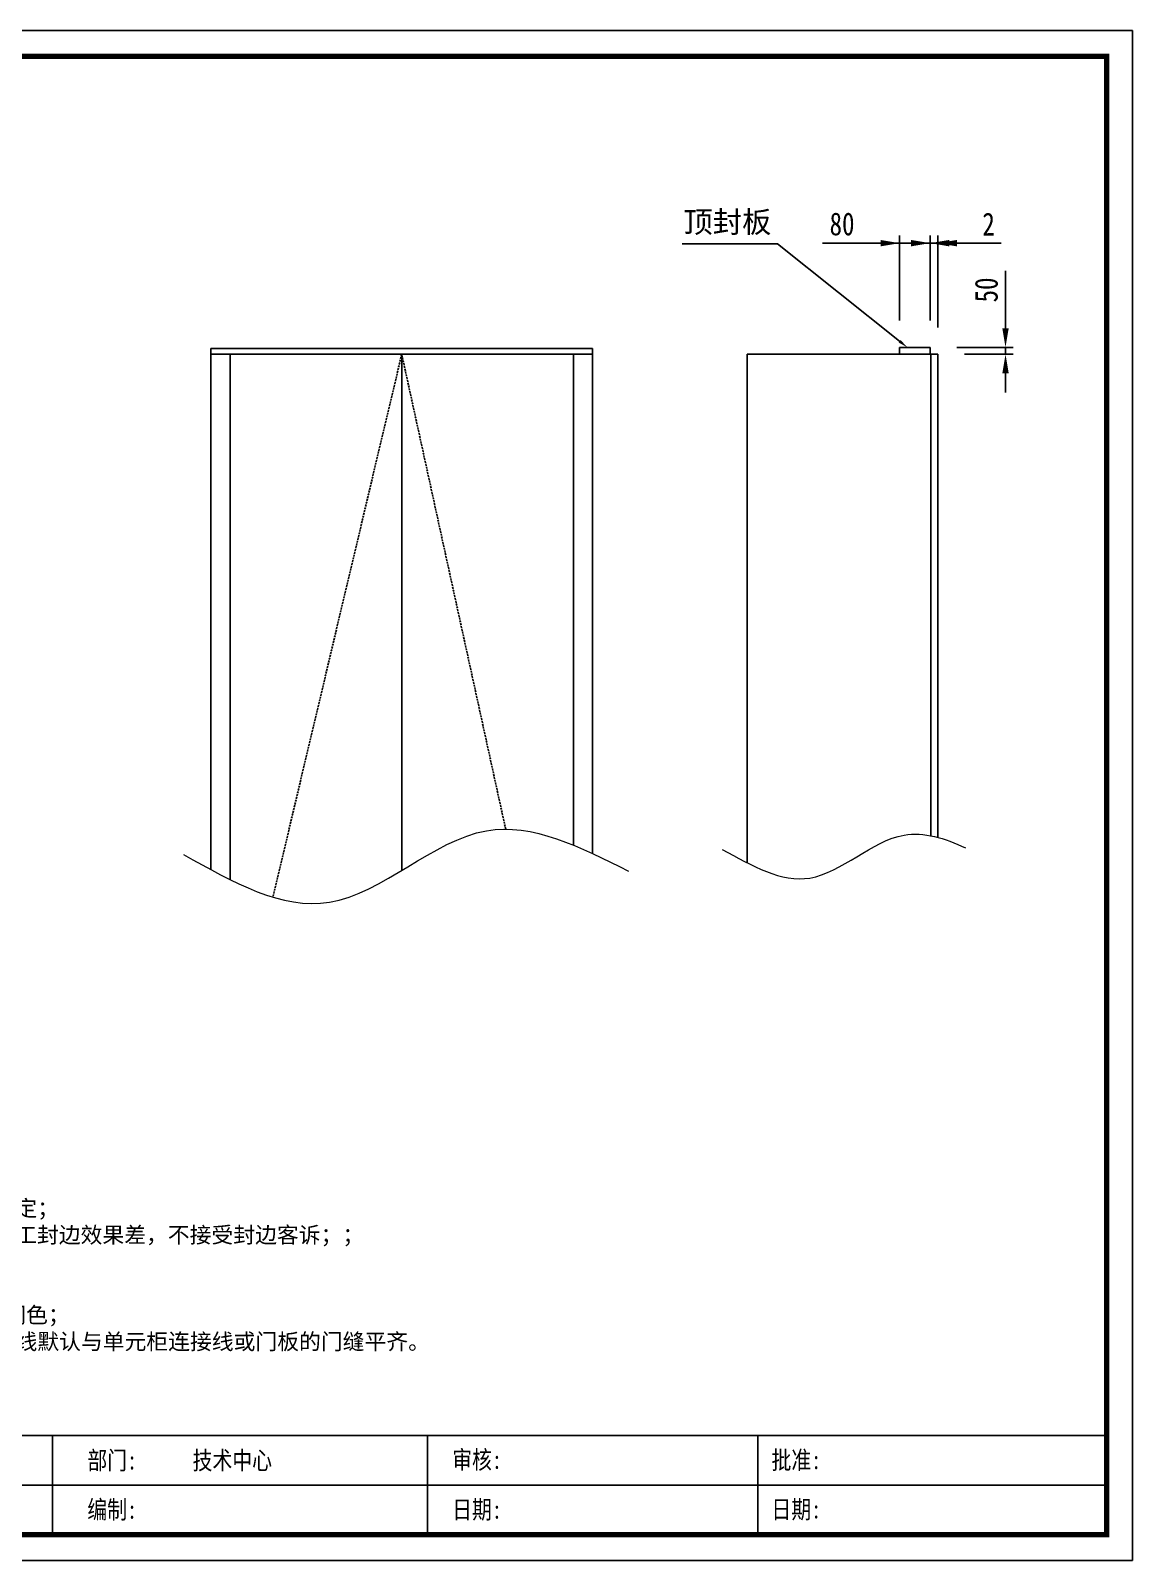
# Model space of a CAD drawing. Header units: millimetres. Extents: x 0 to 1097966, y -63096 to 223085.
# Drawn here: x 338830.4 to 339119.2, y -62682.3 to -62281.4 of the extents above; entities that cross this region are included whole.
import ezdxf
from ezdxf import colors
from ezdxf.entities.mleader import LeaderData, LeaderLine
from ezdxf.math import Vec2, Vec3

# ---------------------------------------------------------------- set-up
doc = ezdxf.new("R2010")
doc.units = ezdxf.units.MM
doc.linetypes.add('DASHED', pattern=[0.75, 0.5, -0.25])
doc.layers.add('DZ-文字说明', color=1, linetype='Continuous')
doc.styles.add('DZ-宋体2.5', font='', dxfattribs={"width": 0.8, "height": 2.5})
doc.styles.get("Standard").update_dxf_attribs({"font": 'arial.ttf'})
doc.styles.add('TEXT', font='', dxfattribs={"width": 0.8})
doc.styles.add('宋体', font='')
doc.styles.get('DZ-宋体2.5').set_extended_font_data('SimSun')
doc.styles.get('TEXT').set_extended_font_data('SimSun')
doc.styles.get('宋体').set_extended_font_data('SimSun')
doc.dimstyles.new('副本 (2) (2) ISO-25', dxfattribs={"dimtxt": 18, "dimasz": 13, "dimexe": 6, "dimexo": 12, "dimgap": 6, "dimtad": 1, "dimtxsty": 'TEXT', "dimcen": 2.5, "dimclrd": 5, "dimclre": 5, "dimclrt": 5, "dimadec": 0, "dimazin": 0, "dimtfac": 1, "dimtmove": 0, "dimatfit": 3, "dimldrblk": 'BOXFILLED', "dimfxl": 1.25, "dimarcsym": 0})

# ---------------------------------------------------------------- blocks, each defined once
blk = doc.blocks.new('*D1005')
at = {"color": 5, "lineweight": -2, "transparency": 16777216}
for p, q in [((339085.95, -62359.4), (339085.95, -62344.32)), ((339073.2, -62364.4), (339087.95, -62364.4)), ((339075.2, -62366.2), (339087.95, -62366.2)), ((339085.95, -62366.2), (339085.95, -62364.4)), ((339085.95, -62371.2), (339085.95, -62376.2))]:
    blk.add_line(p, q, dxfattribs=at)
at = {"color": 5, "transparency": 16777216}
for points in [[(339085.12, -62359.4), (339086.79, -62359.4), (339085.95, -62364.4)], [(339085.12, -62371.2), (339086.79, -62371.2), (339085.95, -62366.2)]]:
    blk.add_solid(points, dxfattribs=at)
at = {"layer": 'Defpoints', "color": 0, "transparency": 16777216}
for p in [(339066.2, -62364.4), (339068.2, -62366.2), (339085.95, -62364.4)]:
    blk.add_point(p, dxfattribs=at)
at = {"color": 5, "transparency": 16777216, "insert": (339080.95, -62349.36), "char_height": 6, "attachment_point": 5, "rotation": 90, "style": 'TEXT', "bg_fill": 3, "box_fill_scale": 1.1, "bg_fill_color": 256, "bg_fill_true_color": 13158600, "bg_fill_transparency": 0}
blk.add_mtext('50', dxfattribs=at)
blk = doc.blocks.new('_BoxFilled')
at = {"color": 0, "linetype": 'ByBlock', "lineweight": -2}
blk.add_line((-0.5, 0), (-1, 0), dxfattribs=at)
at = {"color": 0, "linetype": 'ByBlock'}
blk.add_solid([(-0.5, 0.5), (0.5, 0.5), (-0.5, -0.5), (0.5, -0.5)], dxfattribs=at)
blk = doc.blocks.new('*D1006')
at = {"color": 5, "lineweight": -2, "transparency": 16777216}
for p, q in [((339058.2, -62357.4), (339058.2, -62335.09)), ((339066.2, -62357.4), (339066.2, -62335.09)), ((339053.2, -62337.09), (339038.01, -62337.09)), ((339066.2, -62337.09), (339058.2, -62337.09)), ((339071.2, -62337.09), (339076.2, -62337.09))]:
    blk.add_line(p, q, dxfattribs=at)
at = {"color": 5, "transparency": 16777216}
for points in [[(339053.2, -62336.26), (339053.2, -62337.93), (339058.2, -62337.09)], [(339071.2, -62336.26), (339071.2, -62337.93), (339066.2, -62337.09)]]:
    blk.add_solid(points, dxfattribs=at)
at = {"layer": 'Defpoints', "color": 0, "transparency": 16777216}
for p in [(339058.2, -62337.09), (339058.2, -62364.4), (339066.2, -62364.4)]:
    blk.add_point(p, dxfattribs=at)
at = {"color": 5, "transparency": 16777216, "insert": (339043.1, -62332.09), "char_height": 6, "attachment_point": 5, "style": 'TEXT', "bg_fill": 3, "box_fill_scale": 1.1, "bg_fill_color": 256, "bg_fill_true_color": 13158600, "bg_fill_transparency": 0}
blk.add_mtext('80', dxfattribs=at)
blk = doc.blocks.new('*D1007')
at = {"color": 5, "lineweight": -2, "transparency": 16777216}
for p, q in [((339066.2, -62357.4), (339066.2, -62335.09)), ((339068.2, -62359.2), (339068.2, -62335.09)), ((339061.2, -62337.09), (339056.2, -62337.09)), ((339066.2, -62337.09), (339068.2, -62337.09)), ((339073.2, -62337.09), (339084.84, -62337.09))]:
    blk.add_line(p, q, dxfattribs=at)
at = {"color": 5, "transparency": 16777216}
for points in [[(339061.2, -62336.26), (339061.2, -62337.93), (339066.2, -62337.09)], [(339073.2, -62336.26), (339073.2, -62337.93), (339068.2, -62337.09)]]:
    blk.add_solid(points, dxfattribs=at)
at = {"layer": 'Defpoints', "color": 0, "transparency": 16777216}
for p in [(339068.2, -62337.09), (339066.2, -62364.4), (339068.2, -62366.2)]:
    blk.add_point(p, dxfattribs=at)
at = {"color": 5, "transparency": 16777216, "insert": (339081.52, -62332.09), "char_height": 6, "attachment_point": 5, "style": 'TEXT', "bg_fill": 3, "box_fill_scale": 1.1, "bg_fill_color": 256, "bg_fill_true_color": 13158600, "bg_fill_transparency": 0}
blk.add_mtext('2', dxfattribs=at)

msp = doc.modelspace()

# ---------------------------------------------------------------- linework, layer by layer
for p, q in [((338877.675, -62364.699), (338877.675, -62366.199)), ((338877.675, -62364.699), (338977.675, -62364.699)), ((338877.675, -62366.199), (338977.675, -62366.199)), ((338877.675, -62366.199), (338882.675, -62366.199)), ((338972.675, -62366.199), (338977.675, -62366.199)), ((338977.675, -62364.699), (338977.675, -62366.199)), ((339058.198, -62364.399), (339066.198, -62364.399)), ((339058.198, -62366.199), (339058.198, -62364.399)), ((339058.198, -62366.199), (339066.198, -62366.199)), ((339066.198, -62364.399), (339066.198, -62366.199))]:
    msp.add_line(p, q)
at = {"color": 251, "true_color": 0x636466}
for p, q in [((338877.675, -62366.199), (338877.675, -62501.305)), ((338882.675, -62366.199), (338882.675, -62503.895)), ((338927.675, -62366.199), (338927.675, -62501.493)), ((338972.675, -62366.199), (338972.675, -62494.873)), ((338977.675, -62366.199), (338977.675, -62497.067)), ((339018.198, -62366.199), (339018.198, -62499.499)), ((339018.198, -62366.199), (339068.198, -62366.199)), ((339066.398, -62366.199), (339066.398, -62492.412)), ((339068.198, -62366.199), (339068.198, -62492.835))]:
    msp.add_line(p, q, dxfattribs=at)
at = {"color": 251, "linetype": 'DASHED', "true_color": 0x636466}
for p, q in [((338927.675, -62366.199), (338893.912, -62508.486)), ((338954.923, -62490.675), (338927.675, -62366.199))]:
    msp.add_line(p, q, dxfattribs=at)
msp.add_lwpolyline([(338552.218, -62682.333), (339119.218, -62682.333), (339119.218, -62281.383), (338552.218, -62281.383)], close=True)
at = {"const_width": 1.35}
msp.add_lwpolyline([(338558.968, -62675.583), (339112.468, -62675.583), (339112.468, -62288.133), (338558.968, -62288.133)], close=True, dxfattribs=at)
at = {"color": 251, "lineweight": 13, "true_color": 0x636466}
msp.add_spline([(338870.501, -62497.326), (338908.704, -62509.846), (338949.934, -62491.08), (338987.083, -62501.687)], degree=3, dxfattribs=at)
msp.add_open_spline([(339011.716, -62495.97), (339019.466, -62500.329), (339035.95, -62509.602), (339055.86, -62488.473), (339070.005, -62493.07), (339075.465, -62495.559)], degree=3, knots=[0, 0, 0, 0, 40.2019111, 85.5025586, 113.5472394, 113.5472394, 113.5472394, 113.5472394], dxfattribs=at)
at = {"layer": 'DZ-文字说明', "color": 7}
for p, q in [((338836.083, -62675.583), (338836.083, -62649.605)), ((338934.469, -62675.583), (338934.469, -62649.605)), ((339021.049, -62675.583), (339021.049, -62649.605)), ((338648.299, -62662.594), (339112.468, -62662.594))]:
    msp.add_line(p, q, dxfattribs=at)
msp.add_lwpolyline([(338558.968, -62649.605), (339112.468, -62649.605), (339112.468, -62675.583), (338558.968, -62675.583)], close=True, dxfattribs=at)

# ---------------------------------------------------------------- texts
at = {"style": 'DZ-宋体2.5', "width": 0.8}
for s, p in [('部门:', (338845.26, -62658.499)), ('审核:', (338940.904, -62658.34)), ('批准:', (339024.6, -62658.42)), ('编制:', (338845.26, -62671.396)), ('日期:', (338940.904, -62671.401)), ('日期:', (339024.6, -62671.344))]:
    msp.add_text(s, height=4.7732, dxfattribs=at).set_placement(p)
at = {"color": 252, "true_color": 0x939598, "insert": (339001.517, -62331.845), "char_height": 5.6345, "width": 42.1232, "attachment_point": 4, "style": '宋体'}
msp.add_mtext('顶封板', dxfattribs=at)
at = {"insert": (338577.684, -62600.821), "char_height": 4.19232, "width": 369.85571, "attachment_point": 4, "style": '宋体'}
msp.add_mtext('\\P工艺标准：{\\H1.41352x; }\\P1、平柜顶封板外见光面与柜体顶板正面平齐或内缩1～2mm均可，从柜体侧板由下往上打自攻螺丝固定；\\P2、顶封位常规预留默认值多为20mm、50mm两种规格，小于50mm的其他宽度为非标宽度，非标宽度手工封边效果差，不接受封边客诉；；\\P3、顶封板花色可选择与门板同色或与柜体同色：\\P   预留高度20mm的顶封板，，用厚度18mm单板平放安装；\\P   预留高度50mm的顶封板，背面需有辅助板，相互间用三合一连接成L形，辅助板宽度60mm与柜体同色；{\\H1.45383x; }\\P4、其他非标高度需在图纸上标注，宽度与整柜（含收口）一致，宽度方向尺寸如超出板幅时，接驳线默认与单元柜连接线或门板的门缝平齐。', dxfattribs=at)
at = {"color": 2, "style": 'DZ-宋体2.5', "width": 0.8}
msp.add_attdef('技术中心', (338872.834, -62658.499), '', height=4.773, dxfattribs=at)

# ---------------------------------------------------------------- next in the draw order: dimensions: what is measured, and where the dimension line sits
dim = msp.add_linear_dim(base=(339085.953, -62364.399), p1=(339068.198, -62366.199), p2=(339066.198, -62364.399), angle=90, text='50', dimstyle='副本 (2) (2) ISO-25', override={"dimtxt": 6, "dimasz": 5, "dimexe": 2, "dimexo": 7, "dimgap": 2, "dimfxl": 90, "dimfxlon": 1, "dimtfill": 1, "dimarcsym": 1})
dim.commit()
dim.dimension.update_dxf_attribs({"geometry": '*D1005', "text_midpoint": (339080.953, -62349.359)})

# ---------------------------------------------------------------- next in the draw order: dimensions: what is measured, and where the dimension line sits
dim = msp.add_linear_dim(base=(339058.198, -62337.094), p1=(339066.198, -62364.399), p2=(339058.198, -62364.399), text='80', dimstyle='副本 (2) (2) ISO-25', override={"dimtxt": 6, "dimasz": 5, "dimexe": 2, "dimexo": 7, "dimgap": 2, "dimfxl": 90, "dimfxlon": 1, "dimtfill": 1, "dimarcsym": 1})
dim.commit()
dim.dimension.update_dxf_attribs({"geometry": '*D1006', "text_midpoint": (339043.104, -62332.094)})

# ---------------------------------------------------------------- next in the draw order: leaders
at = {"color": 251, "true_color": 0x636466}
ml = msp.add_multileader_mtext('Standard', dxfattribs=at)
ml.set_content('', color=(99, 100, 102))
ml.set_leader_properties()
ml.build(insert=Vec2(0, 0))
ml.multileader.update_dxf_attribs({"arrow_head_size": 2.56})
ctx = ml.context
ctx.base_point, ctx.char_height, ctx.arrow_head_size, ctx.landing_gap_size, ctx.plane_origin = Vec3(338998.6, -62337.279), 2.56, 2.56, 1.28, Vec3(339056.79, -62352.644)
ctx.text_align_type = 2
notes = []
notes.append((ctx, [(0, (1, 1, 0), (339026.159, -62337.279), (-1, 0), 24.999, [(0, [(339060.198, -62364.399)], 0, [])])]))
ctx.mtext.insert, ctx.mtext.alignment, ctx.mtext.flow_direction = Vec3(338999.88, -62335.999), 3, 5
for ctx, leaders in notes:
    for number, flags, end, landing, length, lines in leaders:
        leader = LeaderData()
        leader.index, (leader.has_last_leader_line, leader.has_dogleg_vector, leader.attachment_direction) = number, flags
        leader.last_leader_point, leader.dogleg_vector, leader.dogleg_length = Vec3(end), Vec3(landing), length
        for number, points, colour, breaks in lines:
            line = LeaderLine()
            line.index, line.vertices, line.color, line.breaks = number, Vec3.list(points), colors.encode_raw_color(colour), breaks
            leader.lines.append(line)
        ctx.leaders.append(leader)

# ---------------------------------------------------------------- next in the draw order: dimensions: what is measured, and where the dimension line sits
dim = msp.add_linear_dim(base=(339068.198, -62337.094), p1=(339066.198, -62364.399), p2=(339068.198, -62366.199), dimstyle='副本 (2) (2) ISO-25', override={"dimtxt": 6, "dimasz": 5, "dimexe": 2, "dimexo": 7, "dimgap": 2, "dimfxl": 90, "dimfxlon": 1, "dimtfill": 1, "dimarcsym": 1})
dim.commit()
dim.dimension.update_dxf_attribs({"geometry": '*D1007', "text_midpoint": (339081.518, -62332.094)})

doc.saveas('drawing.dxf')
